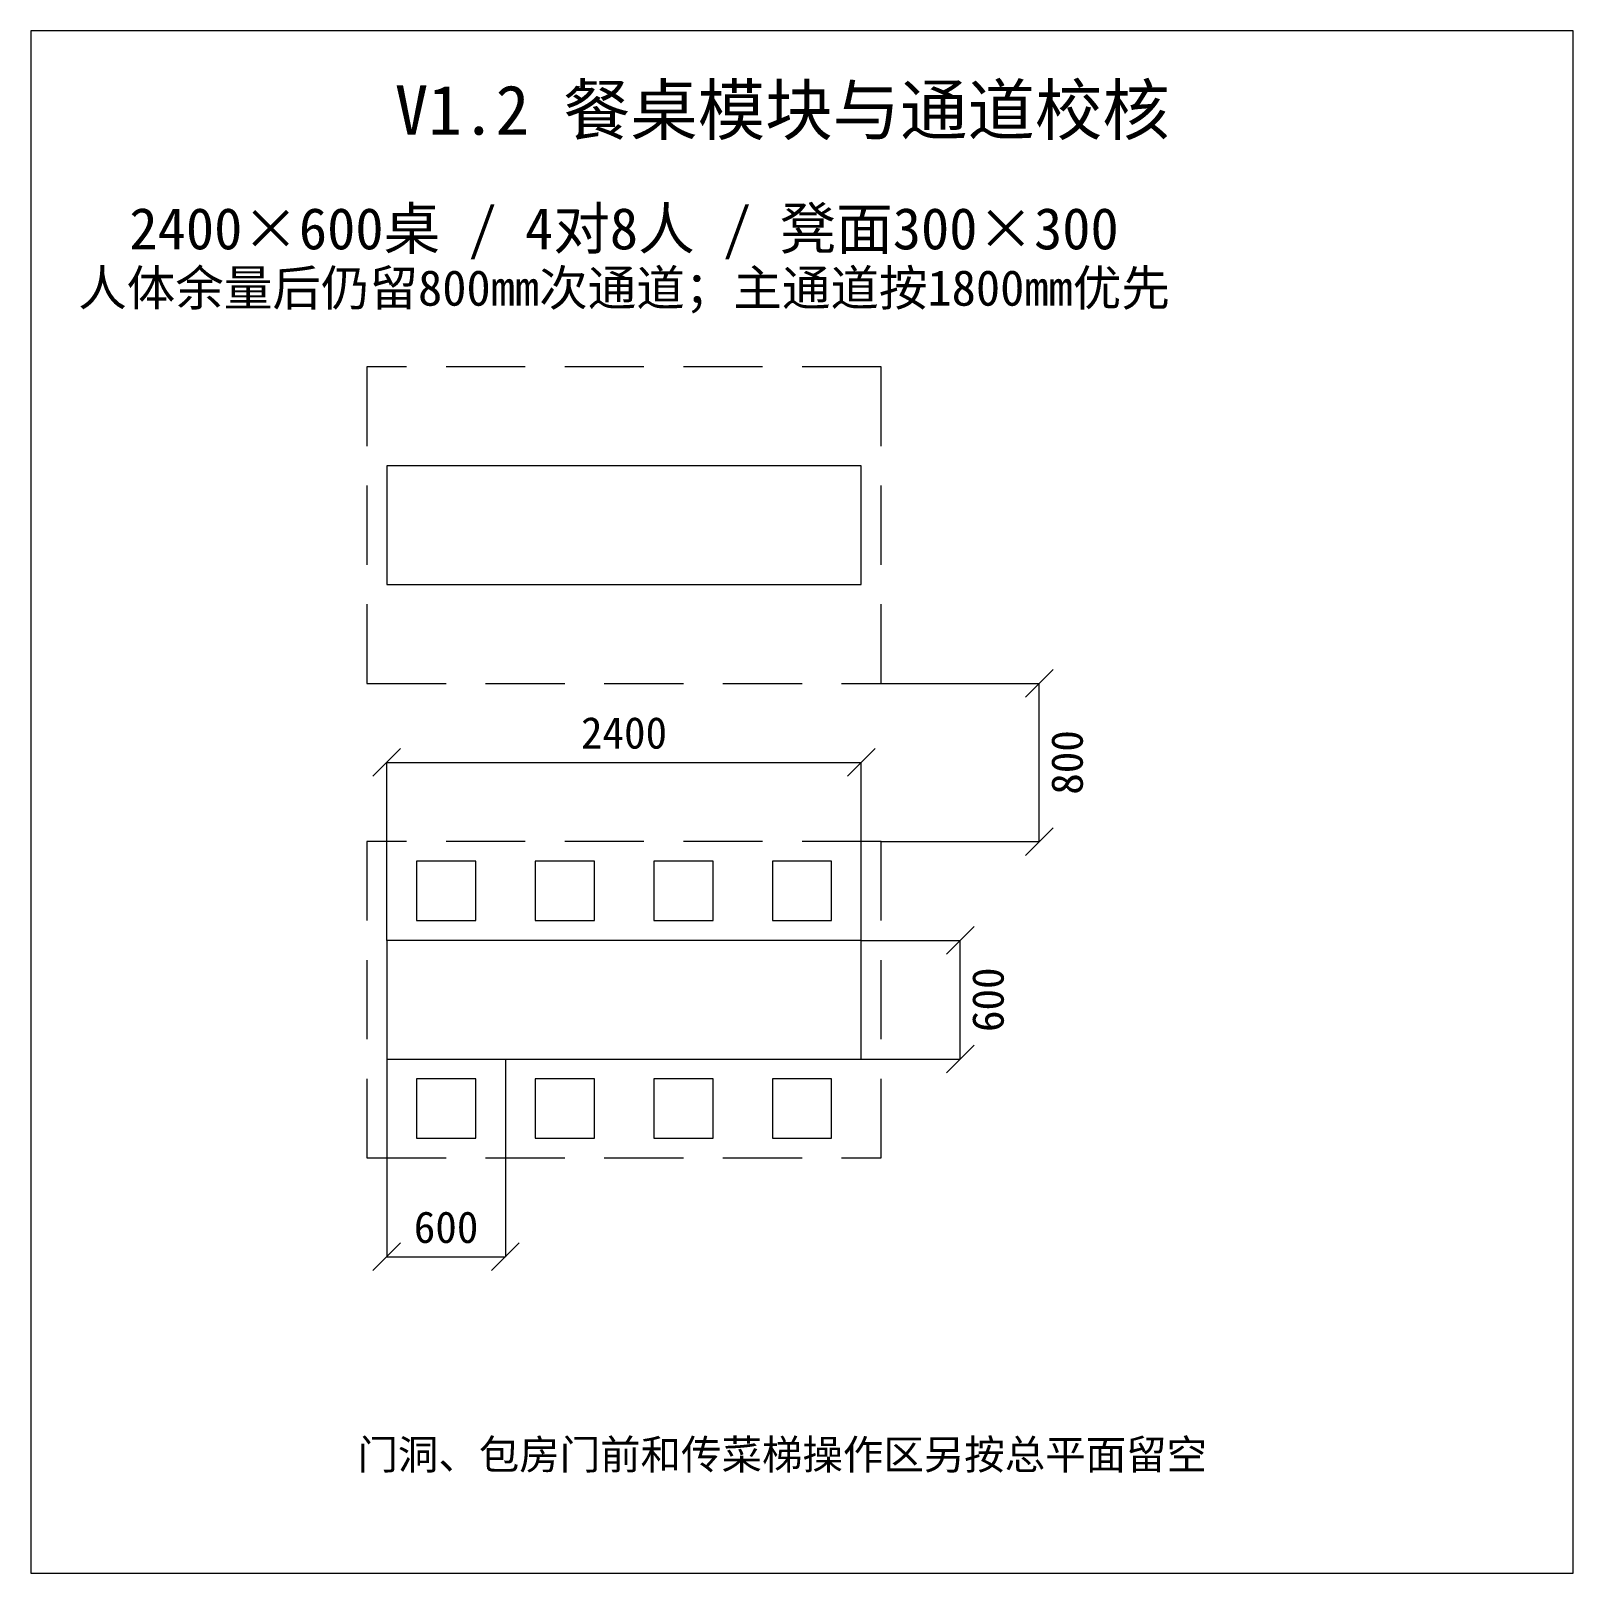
# Model space of a CAD drawing. Header units: millimetres. Extents: x -1800 to 6000, y -2600 to 5200.
import ezdxf
from ezdxf.enums import TextEntityAlignment as Align

# ---------------------------------------------------------------- set-up
doc = ezdxf.new("R2010")
doc.units = ezdxf.units.MM
doc.linetypes.add('PLAN_DASH', pattern=[600, 400, -200])
for name, color, linetype, lineweight, true_color in [('净空保留', 7, 'PLAN_DASH', 13, 0x6e96a0), ('凳子300', 7, 'Continuous', 13, 0x23694b), ('图框', 7, 'Continuous', 13, 0x323232), ('尺寸', 7, 'Continuous', 13, 0x50555f), ('文字', 7, 'Continuous', 13, 0x232323), ('餐桌', 7, 'Continuous', 13, 0x23694b)]:
    doc.layers.add(name, color=color, linetype=linetype, lineweight=lineweight, true_color=true_color)
doc.styles.add('CN', font='simhei.ttf')

msp = doc.modelspace()

# ---------------------------------------------------------------- linework, layer by layer
at = {"layer": '净空保留'}
for points in [[(-100, 1900), (2500, 1900), (2500, 3500), (-100, 3500)], [(-100, -500), (2500, -500), (2500, 1100), (-100, 1100)]]:
    msp.add_lwpolyline(points, close=True, dxfattribs=at)
at = {"layer": '凳子300'}
for points in [[(150, 700), (450, 700), (450, 1000), (150, 1000)], [(750, 700), (1050, 700), (1050, 1000), (750, 1000)], [(1350, 700), (1650, 700), (1650, 1000), (1350, 1000)], [(1950, 700), (2250, 700), (2250, 1000), (1950, 1000)], [(150, -400), (450, -400), (450, -100), (150, -100)], [(750, -400), (1050, -400), (1050, -100), (750, -100)], [(1350, -400), (1650, -400), (1650, -100), (1350, -100)], [(1950, -400), (2250, -400), (2250, -100), (1950, -100)]]:
    msp.add_lwpolyline(points, close=True, dxfattribs=at)
at = {"layer": '图框'}
msp.add_lwpolyline([(-1800, -2600), (6000, -2600), (6000, 5200), (-1800, 5200)], close=True, dxfattribs=at)
at = {"layer": '尺寸'}
for p, q in [((3230, 1830), (3370, 1970)), ((2500, 1900), (3300, 1900)), ((3300, 1100), (3300, 1900)), ((-70, 1430), (70, 1570)), ((2330, 1430), (2470, 1570)), ((0, 600), (0, 1500)), ((0, 1500), (2400, 1500)), ((2400, 600), (2400, 1500)), ((3230, 1030), (3370, 1170)), ((2500, 1100), (3300, 1100)), ((2830, 530), (2970, 670)), ((2400, 600), (2900, 600)), ((2900, 0), (2900, 600)), ((0, 0), (0, -1000)), ((600, 0), (600, -1000)), ((2400, 0), (2900, 0)), ((2830, -70), (2970, 70)), ((-70, -1070), (70, -930)), ((530, -1070), (670, -930)), ((0, -1000), (600, -1000))]:
    msp.add_line(p, q, dxfattribs=at)
at = {"layer": '餐桌'}
for points in [[(0, 2400), (2400, 2400), (2400, 3000), (0, 3000)], [(0, 0), (2400, 0), (2400, 600), (0, 600)]]:
    msp.add_lwpolyline(points, close=True, dxfattribs=at)

# ---------------------------------------------------------------- texts
at = {"layer": '尺寸', "style": 'CN'}
for s, p in [('2400', (1200, 1650)), ('600', (300, -850))]:
    msp.add_text(s, height=160, dxfattribs=at).set_placement(p, align=Align.MIDDLE_CENTER)
for s, p in [('800', (3440, 1500)), ('600', (3040, 300))]:
    msp.add_text(s, height=160, rotation=90, dxfattribs=at).set_placement(p, align=Align.MIDDLE_CENTER)
at = {"layer": '文字', "style": 'CN'}
for s, height, p in [('V1.2 餐桌模块与通道校核', 250, (2000, 4800)), ('2400×600桌 / 4对8人 / 凳面300×300', 210, (1200, 4200)), ('人体余量后仍留800mm次通道；主通道按1800mm优先', 180, (1200, 3900)), ('门洞、包房门前和传菜梯操作区另按总平面留空', 150, (2000, -2000))]:
    msp.add_text(s, height=height, dxfattribs=at).set_placement(p, align=Align.MIDDLE_CENTER)

doc.saveas('drawing.dxf')
